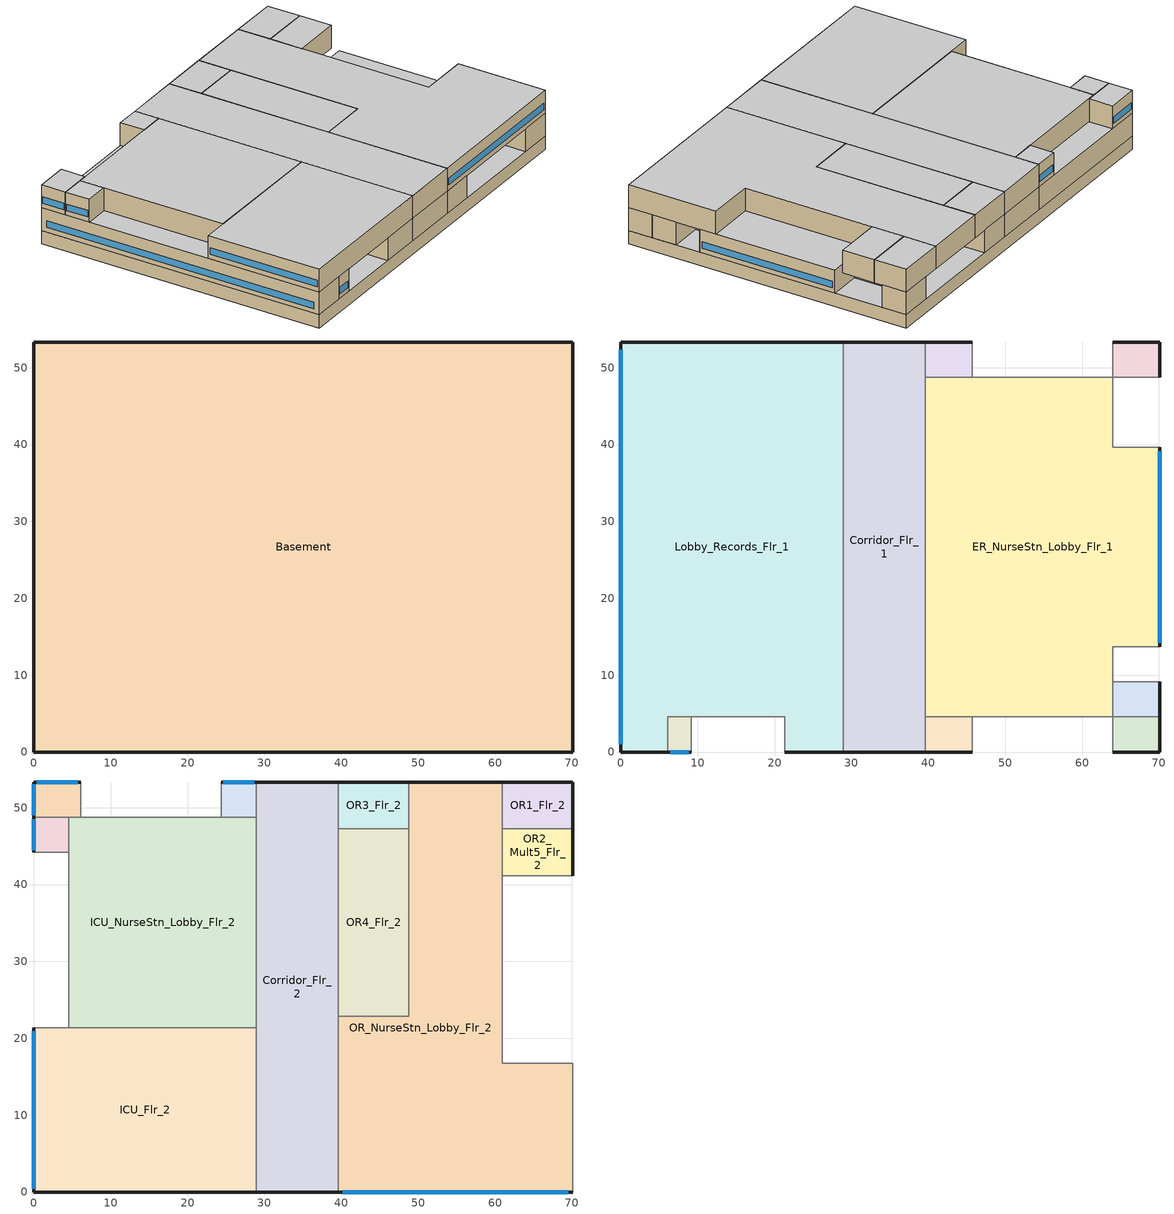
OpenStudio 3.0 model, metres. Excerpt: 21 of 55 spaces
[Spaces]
Basement
 floor ground (ext-slab): 70.1,53.34 70.1,0 0,0 0,53.34 z-2.44
 wall ground (Underground Wall Non-res): 70.1,0 70.1,53.34 0,53.34 0,0 70.1,0 z-2.44:0
 ceiling adiabatic (INT-FLOOR-UNDERSIDE): 70.1,0 70.1,53.34 0,53.34 0,0 z0
Corridor_Flr_1
 floor adiabatic (INT-FLOOR-TOPSIDE): 39.62,53.34 39.62,0 28.96,0 28.96,53.34 z0
 wall outside (Mass Non-res Ext Wall): 39.62,53.34 28.96,53.34 / 28.96,0 39.62,0 z0:4.27
 wall to Lobby_Records_Flr_1 (AIR-WALL): 28.96,53.34 28.96,15.24 z0:4.27
 wall to Lobby_Records_Flr_1 (int-walls): 28.96,15.24 28.96,0 z0:4.27
 wall adiabatic (int-walls): 39.62,0 39.62,53.34 z0:4.27
 ceiling adiabatic (INT-FLOOR-UNDERSIDE): 39.62,0 39.62,53.34 28.96,53.34 28.96,0 z4.27
ER_Exam1_Mult4_Flr_1
 floor adiabatic (INT-FLOOR-TOPSIDE): 45.72,4.57 45.72,0 39.62,0 39.62,4.57 z0
 wall outside (Mass Non-res Ext Wall): 39.62,0 45.72,0 z0:4.27
 wall adiabatic (int-walls): 45.72,0 45.72,4.57 39.62,4.57 39.62,0 z0:4.27
 ceiling adiabatic (INT-FLOOR-UNDERSIDE): 45.72,0 45.72,4.57 39.62,4.57 39.62,0 z4.27
ER_Trauma1_Flr_1
 floor adiabatic (INT-FLOOR-TOPSIDE): 70.1,4.57 70.1,0 64.01,0 64.01,4.57 z0
 wall outside (Mass Non-res Ext Wall): 64.01,0 70.1,0 70.1,4.57 z0:4.27
 wall adiabatic (int-walls): 70.1,4.57 64.01,4.57 64.01,0 z0:4.27
 ceiling adiabatic (INT-FLOOR-UNDERSIDE): 70.1,0 70.1,4.57 64.01,4.57 64.01,0 z4.27
ER_Exam3_Mult4_Flr_1
 floor adiabatic (INT-FLOOR-TOPSIDE): 70.1,9.14 70.1,4.57 64.01,4.57 64.01,9.14 z0
 wall outside (Mass Non-res Ext Wall): 70.1,4.57 70.1,9.14 z0:4.27
 wall adiabatic (int-walls): 70.1,9.14 64.01,9.14 64.01,4.57 70.1,4.57 z0:4.27
 ceiling adiabatic (INT-FLOOR-UNDERSIDE): 70.1,4.57 70.1,9.14 64.01,9.14 64.01,4.57 z4.27
ER_Trauma2_Flr_1
 floor adiabatic (INT-FLOOR-TOPSIDE): 70.1,53.34 70.1,48.77 64.01,48.77 64.01,53.34 z0
 wall outside (Mass Non-res Ext Wall): 70.1,48.77 70.1,53.34 64.01,53.34 z0:4.27
 wall adiabatic (int-walls): 64.01,53.34 64.01,48.77 70.1,48.77 z0:4.27
 ceiling adiabatic (INT-FLOOR-UNDERSIDE): 70.1,48.77 70.1,53.34 64.01,53.34 64.01,48.77 z4.27
ER_Triage_Mult4_Flr_1
 floor adiabatic (INT-FLOOR-TOPSIDE): 45.72,53.34 45.72,48.77 39.62,48.77 39.62,53.34 z0
 wall outside (Mass Non-res Ext Wall): 45.72,53.34 39.62,53.34 z0:4.27
 wall adiabatic (int-walls): 39.62,53.34 39.62,48.77 45.72,48.77 45.72,53.34 z0:4.27
 ceiling adiabatic (INT-FLOOR-UNDERSIDE): 45.72,48.77 45.72,53.34 39.62,53.34 39.62,48.77 z4.27
ER_NurseStn_Lobby_Flr_1
 floor adiabatic (INT-FLOOR-TOPSIDE): 64.01,48.77 64.01,39.62 70.1,39.62 70.1,13.72 64.01,13.72 64.01,4.57 39.62,4.57 39.62,48.77 z0
 wall outside (Mass Non-res Ext Wall): 70.1,13.72 70.1,39.62 z0:4.27
 wall adiabatic (int-walls): 70.1,39.62 64.01,39.62 64.01,48.77 39.62,48.77 39.62,4.57 64.01,4.57 64.01,13.72 70.1,13.72 z0:4.27
 window (Window Non-res Fixed): 70.1,14.2 70.1,39.14 z0.91:2.13
 ceiling adiabatic (INT-FLOOR-UNDERSIDE): 64.01,4.57 64.01,13.72 70.1,13.72 70.1,39.62 64.01,39.62 64.01,48.77 39.62,48.77 39.62,4.57 z4.27
Lobby_Records_Flr_1
 floor adiabatic (INT-FLOOR-TOPSIDE): 28.96,53.34 28.96,0 21.34,0 21.34,4.57 6.1,4.57 6.1,0 0,0 0,53.34 z0
 wall outside (Mass Non-res Ext Wall): 21.34,0 28.96,0 / 28.96,53.34 0,53.34 0,0 6.1,0 z0:4.27
 wall adiabatic (int-walls): 6.1,0 6.1,4.57 21.34,4.57 21.34,0 z0:4.27
 window (Window Non-res Fixed): 0,52.34 0,1 z0.91:2.13
 ceiling adiabatic (INT-FLOOR-UNDERSIDE): 28.96,0 28.96,53.34 0,53.34 0,0 6.1,0 6.1,4.57 21.34,4.57 21.34,0 z4.27
Office1_Mult4_Flr_1
 floor adiabatic (INT-FLOOR-TOPSIDE): 9.14,4.57 9.14,0 6.1,0 6.1,4.57 z0
 wall outside (Mass Non-res Ext Wall): 6.1,0 9.14,0 z0:4.27
 wall adiabatic (int-walls): 9.14,0 9.14,4.57 6.1,4.57 6.1,0 z0:4.27
 window (Window Non-res Fixed): 6.41,0 8.84,0 z0.91:2.13
 ceiling adiabatic (INT-FLOOR-UNDERSIDE): 9.14,0 9.14,4.57 6.1,4.57 6.1,0 z4.27
IC_PatRoom2_Flr_2
 floor adiabatic (INT-FLOOR-TOPSIDE): 6.1,53.34 6.1,48.77 0,48.77 0,53.34 z4.27
 wall outside (Mass Non-res Ext Wall): 6.1,53.34 0,53.34 0,48.77 z4.27:8.54
 wall adiabatic (int-walls): 0,48.77 6.1,48.77 6.1,53.34 z4.27:8.54
 window (Window Non-res Fixed): 5.73,53.34 0.37,53.34 / 0,53.07 0,49.04 z5.18:6.4
 ceiling adiabatic (INT-FLOOR-UNDERSIDE): 6.1,48.77 6.1,53.34 0,53.34 0,48.77 z8.54
Corridor_Flr_2
 floor adiabatic (INT-FLOOR-TOPSIDE): 39.62,53.34 39.62,0 28.96,0 28.96,53.34 z4.27
 wall outside (Mass Non-res Ext Wall): 39.62,53.34 28.96,53.34 / 28.96,0 39.62,0 z4.27:8.54
 wall adiabatic (int-walls): 39.62,0 39.62,53.34 / 28.96,53.34 28.96,0 z4.27:8.54
 ceiling adiabatic (INT-FLOOR-UNDERSIDE): 39.62,0 39.62,53.34 28.96,53.34 28.96,0 z8.54
ICU_Flr_2
 floor adiabatic (INT-FLOOR-TOPSIDE): 28.96,21.34 28.96,0 0,0 0,21.34 z4.27
 wall outside (Mass Non-res Ext Wall): 0,21.34 0,0 28.96,0 z4.27:8.54
 wall adiabatic (int-walls): 28.96,0 28.96,21.34 0,21.34 z4.27:8.54
 window (Window Non-res Fixed): 0,20.94 0,0.4 z5.18:6.4
 ceiling adiabatic (INT-FLOOR-UNDERSIDE): 28.96,0 28.96,21.34 0,21.34 0,0 z8.54
ICU_NurseStn_Lobby_Flr_2
 floor adiabatic (INT-FLOOR-TOPSIDE): 28.96,48.77 28.96,21.34 4.57,21.34 4.57,48.77 z4.27
 wall adiabatic (int-walls): 28.96,21.34 28.96,48.77 4.57,48.77 4.57,21.34 28.96,21.34 z4.27:8.54
 ceiling adiabatic (INT-FLOOR-UNDERSIDE): 28.96,21.34 28.96,48.77 4.57,48.77 4.57,21.34 z8.54
IC_PatRoom1_Mult5_Flr_2
 floor adiabatic (INT-FLOOR-TOPSIDE): 28.96,53.34 28.96,48.77 24.38,48.77 24.38,53.34 z4.27
 wall outside (Mass Non-res Ext Wall): 28.96,53.34 24.38,53.34 z4.27:8.54
 wall adiabatic (int-walls): 24.38,53.34 24.38,48.77 28.96,48.77 28.96,53.34 z4.27:8.54
 window (Window Non-res Fixed): 28.68,53.34 24.66,53.34 z5.18:6.4
 ceiling adiabatic (INT-FLOOR-UNDERSIDE): 28.96,48.77 28.96,53.34 24.38,53.34 24.38,48.77 z8.54
IC_PatRoom3_Mult6_Flr_2
 floor adiabatic (INT-FLOOR-TOPSIDE): 4.57,48.77 4.57,44.2 0,44.2 0,48.77 z4.27
 wall outside (Mass Non-res Ext Wall): 0,48.77 0,44.2 z4.27:8.54
 wall adiabatic (int-walls): 0,44.2 4.57,44.2 4.57,48.77 0,48.77 z4.27:8.54
 window (Window Non-res Fixed): 0,48.49 0,44.47 z5.18:6.4
 ceiling adiabatic (INT-FLOOR-UNDERSIDE): 4.57,44.2 4.57,48.77 0,48.77 0,44.2 z8.54
OR1_Flr_2
 floor adiabatic (INT-FLOOR-TOPSIDE): 70.1,53.34 70.1,47.24 60.96,47.24 60.96,53.34 z4.27
 wall outside (Mass Non-res Ext Wall): 70.1,47.24 70.1,53.34 60.96,53.34 z4.27:8.54
 wall adiabatic (int-walls): 60.96,53.34 60.96,47.24 70.1,47.24 z4.27:8.54
 ceiling adiabatic (INT-FLOOR-UNDERSIDE): 70.1,47.24 70.1,53.34 60.96,53.34 60.96,47.24 z8.54
OR2_Mult5_Flr_2
 floor adiabatic (INT-FLOOR-TOPSIDE): 70.1,47.24 70.1,41.15 60.96,41.15 60.96,47.24 z4.27
 wall outside (Mass Non-res Ext Wall): 70.1,41.15 70.1,47.24 z4.27:8.54
 wall adiabatic (int-walls): 70.1,47.24 60.96,47.24 60.96,41.15 70.1,41.15 z4.27:8.54
 ceiling adiabatic (INT-FLOOR-UNDERSIDE): 70.1,41.15 70.1,47.24 60.96,47.24 60.96,41.15 z8.54
OR3_Flr_2
 floor adiabatic (INT-FLOOR-TOPSIDE): 48.77,53.34 48.77,47.24 39.62,47.24 39.62,53.34 z4.27
 wall outside (Mass Non-res Ext Wall): 48.77,53.34 39.62,53.34 z4.27:8.54
 wall adiabatic (int-walls): 39.62,53.34 39.62,47.24 48.77,47.24 48.77,53.34 z4.27:8.54
 ceiling adiabatic (INT-FLOOR-UNDERSIDE): 48.77,47.24 48.77,53.34 39.62,53.34 39.62,47.24 z8.54
OR4_Flr_2
 floor adiabatic (INT-FLOOR-TOPSIDE): 48.77,47.24 48.77,22.86 39.62,22.86 39.62,47.24 z4.27
 wall adiabatic (int-walls): 48.77,22.86 48.77,47.24 39.62,47.24 39.62,22.86 48.77,22.86 z4.27:8.54
 ceiling adiabatic (INT-FLOOR-UNDERSIDE): 48.77,22.86 48.77,47.24 39.62,47.24 39.62,22.86 z8.54
OR_NurseStn_Lobby_Flr_2
 floor adiabatic (INT-FLOOR-TOPSIDE): 60.96,53.34 60.96,16.76 70.1,16.76 70.1,0 39.62,0 39.62,22.86 48.77,22.86 48.77,53.34 z4.27
 wall outside (Mass Non-res Ext Wall): 60.96,53.34 48.77,53.34 / 39.62,0 70.1,0 z4.27:8.54
 wall adiabatic (int-walls): 70.1,0 70.1,16.76 60.96,16.76 60.96,53.34 / 48.77,53.34 48.77,22.86 39.62,22.86 39.62,0 z4.27:8.54
 window (Window Non-res Fixed): 40.2,0 69.53,0 z5.18:6.4
 ceiling adiabatic (INT-FLOOR-UNDERSIDE): 70.1,0 70.1,16.76 60.96,16.76 60.96,53.34 48.77,53.34 48.77,22.86 39.62,22.86 39.62,0 z8.54
[Site]
USA IL-CHICAGO-OHARE: Latitude {deg}=41.77; Longitude {deg}=-87.75; Time Zone {hr}=-6; Elevation {m}=190; Terrain=City
[Building]
Ref Bldg Hospital New2004_v1.3_5.0: North Axis {deg}=0
[SizingPeriod:DesignDay] Barometric Pressure {Pa}=99063; Rain Indicator=0; Snow Indicator=0; Day of Month=21; Daylight Saving Time Indicator=0; Humidity Indicating Type=Wetbulb; Solar Model Indicator=ASHRAEClearSky
Name | Maximum Dry-Bulb Temperature {C} | Daily Dry-Bulb Temperature Range {deltaC} | Humidity Indicating Conditions at Maximum Dry-Bulb | Wind Speed {m/s} | Wind Direction {deg} | Sky Clearness | Month | Day Type
CHICAGO Ann Htg 99.6% Condns DB | -20.6 | 0 | -20.6 | 4.9 | 270 | 0 | 1 | WinterDesignDay
CHICAGO Ann Clg .4% Condns WB=>MDB | 31.2 | 10.7 | 25.5 | 5.3 | 230 | 1 | 7 | SummerDesignDay
[ClimateZones]
Climate Zone Institution Name 1=ASHRAE; Climate Zone Document Name 1=ANSI/ASHRAE Standard 169; Climate Zone Document Year 1=2006; Climate Zone Institution Name 2=CEC; Climate Zone Document Name 2=California Climate Zone Descriptions; Climate Zone Document Year 2=1995
[Construction]
Mass Non-res Ext Wall: 1IN Stucco, 8IN CONCRETE HW, Mass NonRes Wall Insulation, 1/2IN Gypsum
ext-slab: HW CONCRETE
int-walls: 1/2IN Gypsum, 1/2IN Gypsum
INT-FLOOR-TOPSIDE: MAT-CC05 4 HW CONCRETE, CP02 CARPET PAD
INT-FLOOR-UNDERSIDE: CP02 CARPET PAD, MAT-CC05 4 HW CONCRETE
Underground Wall Non-res: 8IN CONCRETE HW, UGWall NonRes Insulation
Window Non-res Fixed: NonRes Fixed Assembly Window
AIR-WALL: MAT-AIR-WALL
InteriorFurnishings: Std Wood 6inch
[Material] Thermal Absorptance=0.9
Name | Roughness | Thickness {m} | Conductivity {W/m-K} | Density {kg/m3} | Specific Heat {J/kg-K} | Solar Absorptance | Visible Absorptance
1IN Stucco | Smooth | 0.0253 | 0.6918 | 1858 | 837 | 0.92 | 0.92
8IN CONCRETE HW | Rough | 0.2032 | 1.311 | 2240 | 836.8 | 0.7 | 0.7
Mass NonRes Wall Insulation | MediumRough | 0.0495495 | 0.049 | 265 | 836.8 | 0.7 | 0.7
1/2IN Gypsum | Smooth | 0.0127 | 0.16 | 784.9 | 830 | 0.92 | 0.92
HW CONCRETE; MAT-CC05 4 HW CONCRETE | Rough | 0.1016 | 1.311 | 2240 | 836.8 | 0.7 | 0.7
UGWall NonRes Insulation | MediumRough | 0.0001 | 0.049 | 265 | 836.8 | 0.7 | 0.7
Std Wood 6inch | MediumSmooth | 0.15 | 0.12 | 540 | 1210 | 0.7 | 0.7
[Material:NoMass] Thermal Absorptance=0.9; Solar Absorptance=0.7
Name | Roughness | Thermal Resistance {m2-K/W} | Visible Absorptance
CP02 CARPET PAD | VeryRough | 0.2165 | 0.8
MAT-AIR-WALL | Rough | 0.207949
[WindowMaterial:SimpleGlazingSystem]
NonRes Fixed Assembly Window: U-Factor {W/m2-K}=3.23646; Solar Heat Gain Coefficient=0.39
[ThermostatSetpoint:DualSetpoint]
Name | Heating Setpoint Temperature Schedule | Cooling Setpoint Temperature Schedule
OR2_Mult5_Flr_2 DualSPSched; OR1_Flr_2 DualSPSched; OR3_Flr_2 DualSPSched; OR4_Flr_2 DualSPSched | OR_HTGSETP_SCH | OR_CLGSETP_SCH
IC_PatRoom2_Flr_2 DualSPSched; ER_Exam1_Mult4_Flr_1 DualSPSched; ER_Exam3_Mult4_Flr_1 DualSPSched; ER_Trauma1_Flr_1 DualSPSched; ER_Trauma2_Flr_1 DualSPSched; ER_Triage_Mult4_Flr_1 DualSPSched; ICU_Flr_2 DualSPSched; IC_PatRoom1_Mult5_Flr_2 DualSPSched; IC_PatRoom3_Mult6_Flr_2 DualSPSched | CRITICAL_HTGSETP_SCH | CRITICAL_CLGSETP_SCH
Basement DualSPSched; Corridor_Flr_1 DualSPSched; Corridor_Flr_2 DualSPSched; ER_NurseStn_Lobby_Flr_1 DualSPSched; ICU_NurseStn_Lobby_Flr_2 DualSPSched; Lobby_Records_Flr_1 DualSPSched; OR_NurseStn_Lobby_Flr_2 DualSPSched; Office1_Mult4_Flr_1 DualSPSched | ADMIN_HTGSETP_SCH | ADMIN_CLGSETP_SCH
[ThermalZone] Use Ideal Air Loads=No
Name | Multiplier | Thermostat
IC_PatRoom2_Flr_2 Thermal Zone | 1 | IC_PatRoom2_Flr_2 DualSPSched
Basement Thermal Zone | 1 | Basement DualSPSched
Corridor_Flr_1 Thermal Zone | 1 | Corridor_Flr_1 DualSPSched
Corridor_Flr_2 Thermal Zone | 1 | Corridor_Flr_2 DualSPSched
ER_Exam1_Mult4_Flr_1 Thermal Zone | 4 | ER_Exam1_Mult4_Flr_1 DualSPSched
ER_Exam3_Mult4_Flr_1 Thermal Zone | 4 | ER_Exam3_Mult4_Flr_1 DualSPSched
ER_NurseStn_Lobby_Flr_1 Thermal Zone | 1 | ER_NurseStn_Lobby_Flr_1 DualSPSched
ER_Trauma1_Flr_1 Thermal Zone | 1 | ER_Trauma1_Flr_1 DualSPSched
ER_Trauma2_Flr_1 Thermal Zone | 1 | ER_Trauma2_Flr_1 DualSPSched
ER_Triage_Mult4_Flr_1 Thermal Zone | 4 | ER_Triage_Mult4_Flr_1 DualSPSched
ICU_Flr_2 Thermal Zone | 1 | ICU_Flr_2 DualSPSched
ICU_NurseStn_Lobby_Flr_2 Thermal Zone | 1 | ICU_NurseStn_Lobby_Flr_2 DualSPSched
IC_PatRoom1_Mult5_Flr_2 Thermal Zone | 5 | IC_PatRoom1_Mult5_Flr_2 DualSPSched
IC_PatRoom3_Mult6_Flr_2 Thermal Zone | 6 | IC_PatRoom3_Mult6_Flr_2 DualSPSched
Lobby_Records_Flr_1 Thermal Zone | 1 | Lobby_Records_Flr_1 DualSPSched
OR1_Flr_2 Thermal Zone | 1 | OR1_Flr_2 DualSPSched
OR2_Mult5_Flr_2 Thermal Zone | 5 | OR2_Mult5_Flr_2 DualSPSched
OR3_Flr_2 Thermal Zone | 1 | OR3_Flr_2 DualSPSched
OR4_Flr_2 Thermal Zone | 1 | OR4_Flr_2 DualSPSched
OR_NurseStn_Lobby_Flr_2 Thermal Zone | 1 | OR_NurseStn_Lobby_Flr_2 DualSPSched
Office1_Mult4_Flr_1 Thermal Zone | 4 | Office1_Mult4_Flr_1 DualSPSched
[Sizing:Zone] Zone Cooling Design Supply Air Temperature Input Method=SupplyAirTemperature; Zone Cooling Design Supply Air Temperature {C}=11.1; Zone Cooling Design Supply Air Temperature Difference {deltaC}=11.11; Zone Heating Design Supply Air Temperature Input Method=SupplyAirTemperature; Zone Heating Design Supply Air Temperature {C}=50; Zone Heating Design Supply Air Temperature Difference {deltaC}=11.11; Zone Cooling Design Supply Air Humidity Ratio {kg-H2O/kg-air}=0.0085; Zone Heating Design Supply Air Humidity Ratio {kg-H2O/kg-air}=0.008; Heating Design Air Flow Method=DesignDay; Account for Dedicated Outdoor Air System=No; Dedicated Outdoor Air System Control Strategy=NeutralSupplyAir; Dedicated Outdoor Air Low Setpoint Temperature for Design {C}=autosize; Dedicated Outdoor Air High Setpoint Temperature for Design {C}=autosize
Name | Cooling Design Air Flow Method | Cooling Minimum Air Flow {m3/s}
IC_PatRoom2_Flr_2 Thermal Zone; PatRoom8_Flr_3 Thermal Zone; PatRoom6_Flr_4 Thermal Zone; PatRoom6_Flr_3 Thermal Zone; PatRoom8_Flr_4 Thermal Zone | DesignDayWithLimit | 0.198267
Basement Thermal Zone; Corridor_Flr_1 Thermal Zone; Corridor_Flr_5 Thermal Zone; Dining_Flr_5 Thermal Zone; ER_NurseStn_Lobby_Flr_1 Thermal Zone; ICU_NurseStn_Lobby_Flr_2 Thermal Zone; Kitchen_Flr_5 Thermal Zone; Lobby_Records_Flr_1 Thermal Zone; NurseStn_Lobby_Flr_3 Thermal Zone; NurseStn_Lobby_Flr_4 Thermal Zone; NurseStn_Lobby_Flr_5 Thermal Zone; OR_NurseStn_Lobby_Flr_2 Thermal Zone; Office1_Flr_5 Thermal Zone; Office1_Mult4_Flr_1 Thermal Zone; Office2_Mult5_Flr_5 Thermal Zone; Office3_Flr_5 Thermal Zone; Office4_Mult6_Flr_5 Thermal Zone | DesignDay
Corridor_Flr_2 Thermal Zone | DesignDayWithLimit | 1.349328
Corridor_NW_Flr_3 Thermal Zone; Corridor_NW_Flr_4 Thermal Zone; Corridor_SE_Flr_3 Thermal Zone; Corridor_SE_Flr_4 Thermal Zone | DesignDayWithLimit | 1.343822
ER_Exam1_Mult4_Flr_1 Thermal Zone; ER_Exam3_Mult4_Flr_1 Thermal Zone; ER_Trauma1_Flr_1 Thermal Zone; ER_Trauma2_Flr_1 Thermal Zone; ER_Triage_Mult4_Flr_1 Thermal Zone | DesignDayWithLimit | 0.396533
ICU_Flr_2 Thermal Zone | DesignDayWithLimit | 4.39605
IC_PatRoom1_Mult5_Flr_2 Thermal Zone; IC_PatRoom3_Mult6_Flr_2 Thermal Zone; PatRoom1_Mult10_Flr_3 Thermal Zone; PatRoom1_Mult10_Flr_4 Thermal Zone; PatRoom5_Mult10_Flr_3 Thermal Zone; PatRoom5_Mult10_Flr_4 Thermal Zone | DesignDayWithLimit | 0.148683
Lab_Flr_3 Thermal Zone; Lab_Flr_4 Thermal Zone | DesignDayWithLimit | 1.882
OR1_Flr_2 Thermal Zone; OR2_Mult5_Flr_2 Thermal Zone; OR3_Flr_2 Thermal Zone | DesignDayWithLimit | 0.991292
OR4_Flr_2 Thermal Zone | DesignDayWithLimit | 3.965417
PatRoom2_Flr_3 Thermal Zone; PatRoom2_Flr_4 Thermal Zone; PatRoom4_Flr_3 Thermal Zone; PatRoom4_Flr_4 Thermal Zone | DesignDayWithLimit | 0.24785
PatRoom3_Mult10_Flr_3 Thermal Zone; PatRoom3_Mult10_Flr_4 Thermal Zone; PatRoom7_Mult10_Flr_3 Thermal Zone; PatRoom7_Mult10_Flr_4 Thermal Zone | DesignDayWithLimit | 0.143767
PhysTherapy_Flr_3 Thermal Zone | DesignDayWithLimit | 3.4697
Radiology_Flr_4 Thermal Zone | DesignDayWithLimit | 8.67425
[Space] Part of Total Floor Area=Yes
Name | Thermal Zone | Design Specification Outdoor Air Object
IC_PatRoom2_Flr_2 | IC_PatRoom2_Flr_2 Thermal Zone | SZ DSOA IC_PatRoom2_Flr_2
Basement | Basement Thermal Zone | SZ DSOA Basement
Corridor_Flr_1 | Corridor_Flr_1 Thermal Zone | SZ DSOA Corridor_Flr_1
Corridor_Flr_2 | Corridor_Flr_2 Thermal Zone | SZ DSOA Corridor_Flr_2
ER_Exam1_Mult4_Flr_1 | ER_Exam1_Mult4_Flr_1 Thermal Zone | SZ DSOA ER_Exam1_Mult4_Flr_1
ER_Exam3_Mult4_Flr_1 | ER_Exam3_Mult4_Flr_1 Thermal Zone | SZ DSOA ER_Exam3_Mult4_Flr_1
ER_NurseStn_Lobby_Flr_1 | ER_NurseStn_Lobby_Flr_1 Thermal Zone | SZ DSOA ER_NurseStn_Lobby_Flr_1
ER_Trauma1_Flr_1 | ER_Trauma1_Flr_1 Thermal Zone | SZ DSOA ER_Trauma1_Flr_1
ER_Trauma2_Flr_1 | ER_Trauma2_Flr_1 Thermal Zone | SZ DSOA ER_Trauma2_Flr_1
ER_Triage_Mult4_Flr_1 | ER_Triage_Mult4_Flr_1 Thermal Zone | SZ DSOA ER_Triage_Mult4_Flr_1
ICU_Flr_2 | ICU_Flr_2 Thermal Zone | SZ DSOA ICU_Flr_2
ICU_NurseStn_Lobby_Flr_2 | ICU_NurseStn_Lobby_Flr_2 Thermal Zone | SZ DSOA ICU_NurseStn_Lobby_Flr_2
IC_PatRoom1_Mult5_Flr_2 | IC_PatRoom1_Mult5_Flr_2 Thermal Zone | SZ DSOA IC_PatRoom1_Mult5_Flr_2
IC_PatRoom3_Mult6_Flr_2 | IC_PatRoom3_Mult6_Flr_2 Thermal Zone | SZ DSOA IC_PatRoom3_Mult6_Flr_2
Lobby_Records_Flr_1 | Lobby_Records_Flr_1 Thermal Zone | SZ DSOA Lobby_Records_Flr_1
OR1_Flr_2 | OR1_Flr_2 Thermal Zone | SZ DSOA OR1_Flr_2
OR2_Mult5_Flr_2 | OR2_Mult5_Flr_2 Thermal Zone | SZ DSOA OR2_Mult5_Flr_2
OR3_Flr_2 | OR3_Flr_2 Thermal Zone | SZ DSOA OR3_Flr_2
OR4_Flr_2 | OR4_Flr_2 Thermal Zone | SZ DSOA OR4_Flr_2
OR_NurseStn_Lobby_Flr_2 | OR_NurseStn_Lobby_Flr_2 Thermal Zone | SZ DSOA OR_NurseStn_Lobby_Flr_2
Office1_Mult4_Flr_1 | Office1_Mult4_Flr_1 Thermal Zone | SZ DSOA Office1_Mult4_Flr_1
[InternalMass:Definition] Construction=InteriorFurnishings; Design Level Calculation Method=SurfaceArea
Name | Surface Area {m2}
Basement Internal Mass Definition | 7478.69
Corridor_Flr_1 Internal Mass Definition; Corridor_Flr_2 Internal Mass Definition | 1138.06
ER_Exam1_Mult4_Flr_1 Internal Mass Definition; ER_Exam3_Mult4_Flr_1 Internal Mass Definition; ER_Trauma1_Flr_1 Internal Mass Definition; ER_Trauma2_Flr_1 Internal Mass Definition; ER_Triage_Mult4_Flr_1 Internal Mass Definition; IC_PatRoom2_Flr_2 Internal Mass Definition | 55.7418
ER_NurseStn_Lobby_Flr_1 Internal Mass Definition | 2471.22
ICU_Flr_2 Internal Mass Definition | 1235.93
ICU_NurseStn_Lobby_Flr_2 Internal Mass Definition | 1337.54
IC_PatRoom1_Mult5_Flr_2 Internal Mass Definition; IC_PatRoom3_Mult6_Flr_2 Internal Mass Definition | 41.8064
Lobby_Records_Flr_1 Internal Mass Definition | 2949.62
OR1_Flr_2 Internal Mass Definition; OR2_Mult5_Flr_2 Internal Mass Definition; OR3_Flr_2 Internal Mass Definition | 111.4836
OR4_Flr_2 Internal Mass Definition | 445.9346
OR_NurseStn_Lobby_Flr_2 Internal Mass Definition | 2025.29
Office1_Mult4_Flr_1 Internal Mass Definition | 27.8709
[InternalMass] Multiplier=1
Name | Internal Mass Definition | Space or SpaceType
Basement Internal Mass | Basement Internal Mass Definition | Basement
Corridor_Flr_1 Internal Mass | Corridor_Flr_1 Internal Mass Definition | Corridor_Flr_1
Corridor_Flr_2 Internal Mass | Corridor_Flr_2 Internal Mass Definition | Corridor_Flr_2
ER_Exam1_Mult4_Flr_1 Internal Mass | ER_Exam1_Mult4_Flr_1 Internal Mass Definition | ER_Exam1_Mult4_Flr_1
ER_Exam3_Mult4_Flr_1 Internal Mass | ER_Exam3_Mult4_Flr_1 Internal Mass Definition | ER_Exam3_Mult4_Flr_1
ER_NurseStn_Lobby_Flr_1 Internal Mass | ER_NurseStn_Lobby_Flr_1 Internal Mass Definition | ER_NurseStn_Lobby_Flr_1
ER_Trauma1_Flr_1 Internal Mass | ER_Trauma1_Flr_1 Internal Mass Definition | ER_Trauma1_Flr_1
ER_Trauma2_Flr_1 Internal Mass | ER_Trauma2_Flr_1 Internal Mass Definition | ER_Trauma2_Flr_1
ER_Triage_Mult4_Flr_1 Internal Mass | ER_Triage_Mult4_Flr_1 Internal Mass Definition | ER_Triage_Mult4_Flr_1
ICU_Flr_2 Internal Mass | ICU_Flr_2 Internal Mass Definition | ICU_Flr_2
ICU_NurseStn_Lobby_Flr_2 Internal Mass | ICU_NurseStn_Lobby_Flr_2 Internal Mass Definition | ICU_NurseStn_Lobby_Flr_2
IC_PatRoom1_Mult5_Flr_2 Internal Mass | IC_PatRoom1_Mult5_Flr_2 Internal Mass Definition | IC_PatRoom1_Mult5_Flr_2
IC_PatRoom2_Flr_2 Internal Mass | IC_PatRoom2_Flr_2 Internal Mass Definition | IC_PatRoom2_Flr_2
IC_PatRoom3_Mult6_Flr_2 Internal Mass | IC_PatRoom3_Mult6_Flr_2 Internal Mass Definition | IC_PatRoom3_Mult6_Flr_2
Lobby_Records_Flr_1 Internal Mass | Lobby_Records_Flr_1 Internal Mass Definition | Lobby_Records_Flr_1
OR1_Flr_2 Internal Mass | OR1_Flr_2 Internal Mass Definition | OR1_Flr_2
OR2_Mult5_Flr_2 Internal Mass | OR2_Mult5_Flr_2 Internal Mass Definition | OR2_Mult5_Flr_2
OR3_Flr_2 Internal Mass | OR3_Flr_2 Internal Mass Definition | OR3_Flr_2
OR4_Flr_2 Internal Mass | OR4_Flr_2 Internal Mass Definition | OR4_Flr_2
OR_NurseStn_Lobby_Flr_2 Internal Mass | OR_NurseStn_Lobby_Flr_2 Internal Mass Definition | OR_NurseStn_Lobby_Flr_2
Office1_Mult4_Flr_1 Internal Mass | Office1_Mult4_Flr_1 Internal Mass Definition | Office1_Mult4_Flr_1
[Lights:Definition] Design Level Calculation Method=Watts/Area; Fraction Radiant=0.7; Fraction Visible=0.2; Return Air Fraction=0; Return Air Fraction Calculated from Plenum Temperature=No
Name | Watts per Space Floor Area {W/m2}
Basement_Lights Definition; Office1_Mult4_Flr_1_Lights Definition | 11.84
Corridor_Flr_1_Lights Definition; Corridor_Flr_2_Lights Definition | 10.76
ER_Exam1_Mult4_Flr_1_Lights Definition; ER_Exam3_Mult4_Flr_1_Lights Definition; ER_Trauma1_Flr_1_Lights Definition; ER_Trauma2_Flr_1_Lights Definition; ER_Triage_Mult4_Flr_1_Lights Definition | 29.05
ER_NurseStn_Lobby_Flr_1_Lights Definition; ICU_NurseStn_Lobby_Flr_2_Lights Definition | 12.05
ICU_Flr_2_Lights Definition; IC_PatRoom1_Mult5_Flr_2_Lights Definition; IC_PatRoom2_Flr_2_Lights Definition; IC_PatRoom3_Mult6_Flr_2_Lights Definition | 8.61
Lobby_Records_Flr_1_Lights Definition | 15.82
OR1_Flr_2_Lights Definition; OR2_Mult5_Flr_2_Lights Definition; OR3_Flr_2_Lights Definition; OR4_Flr_2_Lights Definition | 23.67
OR_NurseStn_Lobby_Flr_2_Lights Definition | 12.7
[Lights] Fraction Replaceable=1
Name | Lights Definition | Space or SpaceType | Schedule
Basement_Lights | Basement_Lights Definition | Basement | ADMIN_LIGHT_SCH
Corridor_Flr_1_Lights | Corridor_Flr_1_Lights Definition | Corridor_Flr_1 | ADMIN_LIGHT_SCH
Corridor_Flr_2_Lights | Corridor_Flr_2_Lights Definition | Corridor_Flr_2 | ADMIN_LIGHT_SCH
ER_Exam1_Mult4_Flr_1_Lights | ER_Exam1_Mult4_Flr_1_Lights Definition | ER_Exam1_Mult4_Flr_1 | CRITICAL_LIGHT_SCH
ER_Exam3_Mult4_Flr_1_Lights | ER_Exam3_Mult4_Flr_1_Lights Definition | ER_Exam3_Mult4_Flr_1 | CRITICAL_LIGHT_SCH
ER_NurseStn_Lobby_Flr_1_Lights | ER_NurseStn_Lobby_Flr_1_Lights Definition | ER_NurseStn_Lobby_Flr_1 | ADMIN_LIGHT_SCH
ER_Trauma1_Flr_1_Lights | ER_Trauma1_Flr_1_Lights Definition | ER_Trauma1_Flr_1 | CRITICAL_LIGHT_SCH
ER_Trauma2_Flr_1_Lights | ER_Trauma2_Flr_1_Lights Definition | ER_Trauma2_Flr_1 | CRITICAL_LIGHT_SCH
ER_Triage_Mult4_Flr_1_Lights | ER_Triage_Mult4_Flr_1_Lights Definition | ER_Triage_Mult4_Flr_1 | CRITICAL_LIGHT_SCH
ICU_Flr_2_Lights | ICU_Flr_2_Lights Definition | ICU_Flr_2 | CRITICAL_LIGHT_SCH
ICU_NurseStn_Lobby_Flr_2_Lights | ICU_NurseStn_Lobby_Flr_2_Lights Definition | ICU_NurseStn_Lobby_Flr_2 | ADMIN_LIGHT_SCH
IC_PatRoom1_Mult5_Flr_2_Lights | IC_PatRoom1_Mult5_Flr_2_Lights Definition | IC_PatRoom1_Mult5_Flr_2 | CRITICAL_LIGHT_SCH
IC_PatRoom2_Flr_2_Lights | IC_PatRoom2_Flr_2_Lights Definition | IC_PatRoom2_Flr_2 | CRITICAL_LIGHT_SCH
IC_PatRoom3_Mult6_Flr_2_Lights | IC_PatRoom3_Mult6_Flr_2_Lights Definition | IC_PatRoom3_Mult6_Flr_2 | CRITICAL_LIGHT_SCH
Lobby_Records_Flr_1_Lights | Lobby_Records_Flr_1_Lights Definition | Lobby_Records_Flr_1 | ADMIN_LIGHT_SCH
OR1_Flr_2_Lights | OR1_Flr_2_Lights Definition | OR1_Flr_2 | CRITICAL_LIGHT_SCH
OR2_Mult5_Flr_2_Lights | OR2_Mult5_Flr_2_Lights Definition | OR2_Mult5_Flr_2 | CRITICAL_LIGHT_SCH
OR3_Flr_2_Lights | OR3_Flr_2_Lights Definition | OR3_Flr_2 | CRITICAL_LIGHT_SCH
OR4_Flr_2_Lights | OR4_Flr_2_Lights Definition | OR4_Flr_2 | CRITICAL_LIGHT_SCH
OR_NurseStn_Lobby_Flr_2_Lights | OR_NurseStn_Lobby_Flr_2_Lights Definition | OR_NurseStn_Lobby_Flr_2 | ADMIN_LIGHT_SCH
Office1_Mult4_Flr_1_Lights | Office1_Mult4_Flr_1_Lights Definition | Office1_Mult4_Flr_1 | ADMIN_LIGHT_SCH
[SpaceInfiltration:DesignFlowRate] Schedule=INFIL_QUARTER_ON_SCH; Design Flow Rate Calculation Method=Flow/ExteriorWallArea; Flow per Exterior Surface Area {m3/s-m2}=0.000302; Constant Term Coefficient=1; Temperature Term Coefficient=0; Velocity Term Coefficient=0; Velocity Squared Term Coefficient=0
Name | Space or SpaceType
Corridor_Flr_1_Infiltration | Corridor_Flr_1
Corridor_Flr_2_Infiltration | Corridor_Flr_2
ER_Exam1_Mult4_Flr_1_Infiltration | ER_Exam1_Mult4_Flr_1
ER_Exam3_Mult4_Flr_1_Infiltration | ER_Exam3_Mult4_Flr_1
ER_NurseStn_Lobby_Flr_1_Infiltration | ER_NurseStn_Lobby_Flr_1
ER_Trauma1_Flr_1_Infiltration | ER_Trauma1_Flr_1
ER_Trauma2_Flr_1_Infiltration | ER_Trauma2_Flr_1
ER_Triage_Mult4_Flr_1_Infiltration | ER_Triage_Mult4_Flr_1
ICU_Flr_2_Infiltration | ICU_Flr_2
IC_PatRoom1_Mult5_Flr_2_Infiltration | IC_PatRoom1_Mult5_Flr_2
IC_PatRoom2_Flr_2_Infiltration | IC_PatRoom2_Flr_2
IC_PatRoom3_Mult6_Flr_2_Infiltration | IC_PatRoom3_Mult6_Flr_2
Lobby_Records_Flr_1_Infiltration | Lobby_Records_Flr_1
OR1_Flr_2_Infiltration | OR1_Flr_2
OR2_Mult5_Flr_2_Infiltration | OR2_Mult5_Flr_2
OR3_Flr_2_Infiltration | OR3_Flr_2
OR_NurseStn_Lobby_Flr_2_Infiltration | OR_NurseStn_Lobby_Flr_2
Office1_Mult4_Flr_1_Infiltration | Office1_Mult4_Flr_1
[DesignSpecification:OutdoorAir]
SZ DSOA ICU_NurseStn_Lobby_Flr_2; SZ DSOA Basement; SZ DSOA ER_NurseStn_Lobby_Flr_1; SZ DSOA Lobby_Records_Flr_1; SZ DSOA OR_NurseStn_Lobby_Flr_2; SZ DSOA Office1_Mult4_Flr_1: Outdoor Air Flow per Person {m3/s-person}=0.01
SZ DSOA Corridor_Flr_1; SZ DSOA Corridor_Flr_2: Outdoor Air Flow per Floor Area {m3/s-m2}=0.00025
SZ DSOA ER_Exam1_Mult4_Flr_1; SZ DSOA ER_Exam3_Mult4_Flr_1; SZ DSOA ER_Trauma1_Flr_1; SZ DSOA ER_Trauma2_Flr_1; SZ DSOA ER_Triage_Mult4_Flr_1; SZ DSOA IC_PatRoom2_Flr_2: Outdoor Air Flow Rate {m3/s}=0.066089
SZ DSOA ICU_Flr_2: Outdoor Air Flow Rate {m3/s}=1.46535
SZ DSOA IC_PatRoom1_Mult5_Flr_2; SZ DSOA IC_PatRoom3_Mult6_Flr_2: Outdoor Air Flow Rate {m3/s}=0.049561
SZ DSOA OR1_Flr_2; SZ DSOA OR2_Mult5_Flr_2; SZ DSOA OR3_Flr_2: Outdoor Air Flow Rate {m3/s}=0.198258
SZ DSOA OR4_Flr_2: Outdoor Air Flow Rate {m3/s}=0.793083
[People:Definition] Number of People Calculation Method=Area/Person; Fraction Radiant=0.3; Enable ASHRAE 55 Comfort Warnings=No; Mean Radiant Temperature Calculation Type=ZoneAveraged; Thermal Comfort Model Type 1=FANGER
Name | Space Floor Area per Person {m2/person}
ER_NurseStn_Lobby_Flr_1 People Definition; ICU_NurseStn_Lobby_Flr_2 People Definition; Lobby_Records_Flr_1 People Definition; OR_NurseStn_Lobby_Flr_2 People Definition | 69.9301
Basement People Definition | 37.1747
Corridor_Flr_1 People Definition; Corridor_Flr_2 People Definition | 92.5926
ER_Exam1_Mult4_Flr_1 People Definition; ER_Exam3_Mult4_Flr_1 People Definition; ER_Trauma1_Flr_1 People Definition; ER_Trauma2_Flr_1 People Definition; ER_Triage_Mult4_Flr_1 People Definition | 4.6512
ICU_Flr_2 People Definition; IC_PatRoom1_Mult5_Flr_2 People Definition; IC_PatRoom2_Flr_2 People Definition; IC_PatRoom3_Mult6_Flr_2 People Definition; OR1_Flr_2 People Definition; OR2_Mult5_Flr_2 People Definition; OR3_Flr_2 People Definition; OR4_Flr_2 People Definition | 18.5874
Office1_Mult4_Flr_1 People Definition | 13.2802
[People] Activity Level Schedule=ACTIVITY_SCH; Work Efficiency Schedule=WORK_EFF_SCH; Clothing Insulation Schedule=CLOTHING_SCH; Air Velocity Schedule=AIR_VELO_SCH; Multiplier=1
Name | People Definition | Space or SpaceType | Number of People Schedule
ER_NurseStn_Lobby_Flr_1 People | ER_NurseStn_Lobby_Flr_1 People Definition | ER_NurseStn_Lobby_Flr_1 | ADMIN_OCC_SCH
Basement People | Basement People Definition | Basement | ADMIN_OCC_SCH
Corridor_Flr_1 People | Corridor_Flr_1 People Definition | Corridor_Flr_1 | ADMIN_OCC_SCH
Corridor_Flr_2 People | Corridor_Flr_2 People Definition | Corridor_Flr_2 | ADMIN_OCC_SCH
ER_Exam1_Mult4_Flr_1 People | ER_Exam1_Mult4_Flr_1 People Definition | ER_Exam1_Mult4_Flr_1 | CRITICAL_OCC_SCH
ER_Exam3_Mult4_Flr_1 People | ER_Exam3_Mult4_Flr_1 People Definition | ER_Exam3_Mult4_Flr_1 | CRITICAL_OCC_SCH
ER_Trauma1_Flr_1 People | ER_Trauma1_Flr_1 People Definition | ER_Trauma1_Flr_1 | CRITICAL_OCC_SCH
ER_Trauma2_Flr_1 People | ER_Trauma2_Flr_1 People Definition | ER_Trauma2_Flr_1 | CRITICAL_OCC_SCH
ER_Triage_Mult4_Flr_1 People | ER_Triage_Mult4_Flr_1 People Definition | ER_Triage_Mult4_Flr_1 | CRITICAL_OCC_SCH
ICU_Flr_2 People | ICU_Flr_2 People Definition | ICU_Flr_2 | CRITICAL_OCC_SCH
ICU_NurseStn_Lobby_Flr_2 People | ICU_NurseStn_Lobby_Flr_2 People Definition | ICU_NurseStn_Lobby_Flr_2 | ADMIN_OCC_SCH
IC_PatRoom1_Mult5_Flr_2 People | IC_PatRoom1_Mult5_Flr_2 People Definition | IC_PatRoom1_Mult5_Flr_2 | CRITICAL_OCC_SCH
IC_PatRoom2_Flr_2 People | IC_PatRoom2_Flr_2 People Definition | IC_PatRoom2_Flr_2 | CRITICAL_OCC_SCH
IC_PatRoom3_Mult6_Flr_2 People | IC_PatRoom3_Mult6_Flr_2 People Definition | IC_PatRoom3_Mult6_Flr_2 | CRITICAL_OCC_SCH
Lobby_Records_Flr_1 People | Lobby_Records_Flr_1 People Definition | Lobby_Records_Flr_1 | ADMIN_OCC_SCH
OR1_Flr_2 People | OR1_Flr_2 People Definition | OR1_Flr_2 | CRITICAL_OCC_SCH
OR2_Mult5_Flr_2 People | OR2_Mult5_Flr_2 People Definition | OR2_Mult5_Flr_2 | CRITICAL_OCC_SCH
OR3_Flr_2 People | OR3_Flr_2 People Definition | OR3_Flr_2 | CRITICAL_OCC_SCH
OR4_Flr_2 People | OR4_Flr_2 People Definition | OR4_Flr_2 | CRITICAL_OCC_SCH
OR_NurseStn_Lobby_Flr_2 People | OR_NurseStn_Lobby_Flr_2 People Definition | OR_NurseStn_Lobby_Flr_2 | ADMIN_OCC_SCH
Office1_Mult4_Flr_1 People | Office1_Mult4_Flr_1 People Definition | Office1_Mult4_Flr_1 | ADMIN_OCC_SCH
[ElectricEquipment:Definition] Design Level Calculation Method=Watts/Area; Fraction Latent=0; Fraction Radiant=0.5; Fraction Lost=0
Name | Watts per Space Floor Area {W/m2}
Basement_MiscPlug_Equip Definition | 8.07
ER_Exam1_Mult4_Flr_1_MiscPlug_Equip Definition; ER_Exam3_Mult4_Flr_1_MiscPlug_Equip Definition | 16.04
ER_NurseStn_Lobby_Flr_1_MiscPlug_Equip Definition | 14.63
ER_Trauma1_Flr_1_MiscPlug_Equip Definition; ER_Trauma2_Flr_1_MiscPlug_Equip Definition; OR1_Flr_2_MiscPlug_Equip Definition; OR2_Mult5_Flr_2_MiscPlug_Equip Definition; OR3_Flr_2_MiscPlug_Equip Definition; OR4_Flr_2_MiscPlug_Equip Definition | 43.04
ER_Triage_Mult4_Flr_1_MiscPlug_Equip Definition | 29.05
ICU_Flr_2_MiscPlug_Equip Definition; IC_PatRoom1_Mult5_Flr_2_MiscPlug_Equip Definition; IC_PatRoom2_Flr_2_MiscPlug_Equip Definition; IC_PatRoom3_Mult6_Flr_2_MiscPlug_Equip Definition | 32.28
ICU_NurseStn_Lobby_Flr_2_MiscPlug_Equip Definition | 21.52
Lobby_Records_Flr_1_MiscPlug_Equip Definition | 1.08
OR_NurseStn_Lobby_Flr_2_MiscPlug_Equip Definition | 11.19
Office1_Mult4_Flr_1_MiscPlug_Equip Definition | 10.76
[ElectricEquipment]
Name | Electric Equipment Definition | Space or SpaceType | Schedule
Basement_MiscPlug_Equip | Basement_MiscPlug_Equip Definition | Basement | ADMIN_EQUIP_SCH
ER_Exam1_Mult4_Flr_1_MiscPlug_Equip | ER_Exam1_Mult4_Flr_1_MiscPlug_Equip Definition | ER_Exam1_Mult4_Flr_1 | CRITICAL_EQUIP_SCH
ER_Exam3_Mult4_Flr_1_MiscPlug_Equip | ER_Exam3_Mult4_Flr_1_MiscPlug_Equip Definition | ER_Exam3_Mult4_Flr_1 | CRITICAL_EQUIP_SCH
ER_NurseStn_Lobby_Flr_1_MiscPlug_Equip | ER_NurseStn_Lobby_Flr_1_MiscPlug_Equip Definition | ER_NurseStn_Lobby_Flr_1 | ADMIN_EQUIP_SCH
ER_Trauma1_Flr_1_MiscPlug_Equip | ER_Trauma1_Flr_1_MiscPlug_Equip Definition | ER_Trauma1_Flr_1 | CRITICAL_EQUIP_SCH
ER_Trauma2_Flr_1_MiscPlug_Equip | ER_Trauma2_Flr_1_MiscPlug_Equip Definition | ER_Trauma2_Flr_1 | CRITICAL_EQUIP_SCH
ER_Triage_Mult4_Flr_1_MiscPlug_Equip | ER_Triage_Mult4_Flr_1_MiscPlug_Equip Definition | ER_Triage_Mult4_Flr_1 | CRITICAL_EQUIP_SCH
ICU_Flr_2_MiscPlug_Equip | ICU_Flr_2_MiscPlug_Equip Definition | ICU_Flr_2 | CRITICAL_EQUIP_SCH
ICU_NurseStn_Lobby_Flr_2_MiscPlug_Equip | ICU_NurseStn_Lobby_Flr_2_MiscPlug_Equip Definition | ICU_NurseStn_Lobby_Flr_2 | ADMIN_EQUIP_SCH
IC_PatRoom1_Mult5_Flr_2_MiscPlug_Equip | IC_PatRoom1_Mult5_Flr_2_MiscPlug_Equip Definition | IC_PatRoom1_Mult5_Flr_2 | CRITICAL_EQUIP_SCH
IC_PatRoom2_Flr_2_MiscPlug_Equip | IC_PatRoom2_Flr_2_MiscPlug_Equip Definition | IC_PatRoom2_Flr_2 | CRITICAL_EQUIP_SCH
IC_PatRoom3_Mult6_Flr_2_MiscPlug_Equip | IC_PatRoom3_Mult6_Flr_2_MiscPlug_Equip Definition | IC_PatRoom3_Mult6_Flr_2 | CRITICAL_EQUIP_SCH
Lobby_Records_Flr_1_MiscPlug_Equip | Lobby_Records_Flr_1_MiscPlug_Equip Definition | Lobby_Records_Flr_1 | ADMIN_EQUIP_SCH
OR1_Flr_2_MiscPlug_Equip | OR1_Flr_2_MiscPlug_Equip Definition | OR1_Flr_2 | CRITICAL_EQUIP_SCH
OR2_Mult5_Flr_2_MiscPlug_Equip | OR2_Mult5_Flr_2_MiscPlug_Equip Definition | OR2_Mult5_Flr_2 | CRITICAL_EQUIP_SCH
OR3_Flr_2_MiscPlug_Equip | OR3_Flr_2_MiscPlug_Equip Definition | OR3_Flr_2 | CRITICAL_EQUIP_SCH
OR4_Flr_2_MiscPlug_Equip | OR4_Flr_2_MiscPlug_Equip Definition | OR4_Flr_2 | CRITICAL_EQUIP_SCH
OR_NurseStn_Lobby_Flr_2_MiscPlug_Equip | OR_NurseStn_Lobby_Flr_2_MiscPlug_Equip Definition | OR_NurseStn_Lobby_Flr_2 | ADMIN_EQUIP_SCH
Office1_Mult4_Flr_1_MiscPlug_Equip | Office1_Mult4_Flr_1_MiscPlug_Equip Definition | Office1_Mult4_Flr_1 | ADMIN_EQUIP_SCH
[Exterior:Lights:Definition]
Exterior Facade Lighting Definition: Design Level {W}=15409
[Exterior:Lights]
Exterior Facade Lighting: Exterior Lights Definition=Exterior Facade Lighting Definition; Schedule=ALWAYS_ON; Control Option=AstronomicalClock
[Exterior:FuelEquipment:Definition]
Elevators Definition: Design Level {W}=162963
[Exterior:FuelEquipment]
Elevators: Exterior Fuel Equipment Definition=Elevators Definition; Schedule=BLDG_ELEVATORS; Fuel Use Type=Electricity
[Schedule:Compact]
OR_HTGSETP_SCH: Through: 12/31, For: AllDays, Until: 24:00, 18.3
OR_CLGSETP_SCH: Through: 12/31, For: AllDays, Until: 06:00, 22.2, Until: 17:00, 18.3, Until: 24:00, 22.2
ALWAYS_ON: Through: 12/31, For: AllDays, Until: 24:00, 1
CRITICAL_CLGSETP_SCH: Through: 12/31, For: AllDays, Until: 24:00, 22.2
CRITICAL_HTGSETP_SCH: Through: 12/31, For: ALLDays, Until: 24:00, 21.1
ADMIN_HTGSETP_SCH: Through: 12/31, For: Weekdays, Until: 05:00, 18.3, Until: 18:00, 21.1, Until: 24:00, 18.3, For: SummerDesignDay, Until: 05:00, 18.3, Until: 18:00, 21.1, Until: 24:00, 18.3, For: WinterDesignDay, Until: 07:00, 18.3, Until: 15:00, 21.1, Until: 24:00, 18.3, For: Saturdays, Until: 07:00, 18.3, Until: 15:00, 21.1, Until: 24:00, 18.3, For: AllOtherDays, Until: 24:00, 18.3
ADMIN_CLGSETP_SCH: Through: 12/31, For: Weekdays, Until: 05:00, 25, Until: 18:00, 22.2, Until: 24:00, 25, For: SummerDesignDay, Until: 05:00, 25, Until: 18:00, 22.2, Until: 24:00, 25, For: WinterDesignDay, Until: 07:00, 25, Until: 15:00, 22.2, Until: 24:00, 25, For: Saturdays, Until: 07:00, 25, Until: 15:00, 22.2, Until: 24:00, 25, For: AllOtherDays, Until: 24:00, 25
ADMIN_LIGHT_SCH: Through: 12/31, For: Weekdays, Until: 04:00, 0.1, Until: 06:00, 0.3, Until: 07:00, 0.6, Until: 18:00, 0.9, Until: 20:00, 0.6, Until: 22:00, 0.3, Until: 24:00, 0.1, For: SummerDesignDay, Until: 04:00, 0.1, Until: 06:00, 0.3, Until: 07:00, 0.6, Until: 18:00, 0.9, Until: 20:00, 0.6, Until: 22:00, 0.3, Until: 24:00, 0.1, For: WinterDesignDay, Until: 07:00, 0.1, Until: 09:00, 0.3, Until: 15:00, 0.4, Until: 20:00, 0.3, Until: 24:00, 0.1, For: Saturday, Until: 07:00, 0.1, Until: 09:00, 0.3, Until: 15:00, 0.4, Until: 20:00, 0.3, Until: 24:00, 0.1, For: AllOtherDays, Until: 08:00, 0.05, Until: 17:00, 0.1, Until: 24:00, 0.05
INFIL_QUARTER_ON_SCH: Through: 12/31, For: Weekdays, Until: 24:00, 0.25, For: Saturday, Until: 24:00, 0.25, For: SummerDesignDay WinterDesignDay, Until: 24:00, 1, For: AllOtherDays, Until: 24:00, 0.25
ADMIN_OCC_SCH: Through: 12/31, For: Weekdays, Until: 04:00, 0.05, Until: 06:00, 0.2, Until: 07:00, 0.5, Until: 18:00, 0.9, Until: 20:00, 0.5, Until: 22:00, 0.2, Until: 24:00, 0.05, For: SummerDesignDay, Until: 04:00, 0.05, Until: 06:00, 0.2, Until: 07:00, 0.5, Until: 18:00, 0.9, Until: 20:00, 0.5, Until: 22:00, 0.2, Until: 24:00, 0.05, For: WinterDesignDay, Until: 07:00, 0.05, Until: 09:00, 0.2, Until: 15:00, 0.3, Until: 20:00, 0.2, Until: 24:00, 0.05, For: Saturday, Until: 07:00, 0.05, Until: 09:00, 0.2, Until: 15:00, 0.3, Until: 20:00, 0.2, Until: 24:00, 0.05, For: Sunday Holidays AllOtherDays, Until: 08:00, 0, Until: 17:00, 0.05, Until: 24:00, 0
ACTIVITY_SCH: Through: 12/31, For: AllDays, Until: 24:00, 120
WORK_EFF_SCH: Through: 12/31, For: AllDays, Until: 24:00, 0
CLOTHING_SCH: Through: 04/30, For: AllDays, Until: 24:00, 1, Through: 09/30, For: AllDays, Until: 24:00, 0.5, Through: 12/31, For: AllDays, Until: 24:00, 1
AIR_VELO_SCH: Through: 12/31, For: AllDays, Until: 24:00, 0.2
ADMIN_EQUIP_SCH: Through: 12/31, For: Weekdays, Until: 04:00, 0.3, Until: 06:00, 0.5, Until: 18:00, 1, Until: 20:00, 0.5, Until: 24:00, 0.3, For: SummerDesignDay, Until: 04:00, 0.3, Until: 06:00, 0.5, Until: 18:00, 1, Until: 20:00, 0.5, Until: 24:00, 0.3, For: WinterDesignDay, Until: 24:00, 0.3, For: Saturday, Until: 07:00, 0.3, Until: 09:00, 0.5, Until: 15:00, 0.8, Until: 20:00, 0.5, Until: 24:00, 0.3, For: AllOtherDays, Until: 08:00, 0.3, Until: 17:00, 0.5, Until: 24:00, 0.3
CRITICAL_OCC_SCH: Through: 12/31, For: Weekdays, Until: 04:00, 0.4, Until: 06:00, 0.65, Until: 18:00, 0.9, Until: 22:00, 0.65, Until: 24:00, 0.4, For: SummerDesignDay, Until: 04:00, 0.4, Until: 06:00, 0.65, Until: 18:00, 0.9, Until: 22:00, 0.65, Until: 24:00, 0.4, For: WinterDesignDay, Until: 04:00, 0.4, Until: 06:00, 0.65, Until: 18:00, 0.9, Until: 22:00, 0.65, Until: 24:00, 0.4, For: Saturday, Until: 04:00, 0.4, Until: 06:00, 0.65, Until: 18:00, 0.9, Until: 22:00, 0.65, Until: 24:00, 0.4, For: AllOtherDays, Until: 04:00, 0.4, Until: 06:00, 0.65, Until: 18:00, 0.9, Until: 22:00, 0.65, Until: 24:00, 0.4
CRITICAL_LIGHT_SCH: Through: 12/31, For: Weekdays, Until: 04:00, 0.5, Until: 06:00, 0.7, Until: 18:00, 0.9, Until: 22:00, 0.7, Until: 24:00, 0.5, For: SummerDesignDay, Until: 04:00, 0.5, Until: 06:00, 0.7, Until: 18:00, 0.9, Until: 22:00, 0.7, Until: 24:00, 0.5, For: WinterDesignDay, Until: 04:00, 0.5, Until: 06:00, 0.7, Until: 18:00, 0.9, Until: 22:00, 0.7, Until: 24:00, 0.5, For: Saturday, Until: 04:00, 0.5, Until: 06:00, 0.7, Until: 18:00, 0.9, Until: 22:00, 0.7, Until: 24:00, 0.5, For: AllOtherDays, Until: 04:00, 0.5, Until: 06:00, 0.7, Until: 18:00, 0.9, Until: 22:00, 0.7, Until: 24:00, 0.5
CRITICAL_EQUIP_SCH: Through: 12/31, For: Weekdays, Until: 04:00, 0.5, Until: 06:00, 0.5, Until: 18:00, 1, Until: 20:00, 0.8, Until: 24:00, 0.5, For: SummerDesignDay, Until: 04:00, 0.5, Until: 06:00, 0.5, Until: 18:00, 1, Until: 20:00, 0.8, Until: 24:00, 0.5, For: WinterDesignDay, Until: 24:00, 0.3, For: Saturday, Until: 04:00, 0.5, Until: 06:00, 0.5, Until: 18:00, 1, Until: 20:00, 0.8, Until: 24:00, 0.5, For: Sunday Holidays AllOtherDays, Until: 04:00, 0.5, Until: 06:00, 0.5, Until: 18:00, 1, Until: 20:00, 0.8, Until: 24:00, 0.5
BLDG_ELEVATORS: Through: 12/31, For: Weekdays SummerDesignDay, Until: 07:00, 0.2, Until: 08:00, 0.5, Until: 09:00, 0.75, Until: 10:00, 1, Until: 11:00, 1, Until: 12:00, 1, Until: 13:00, 0.75, Until: 14:00, 1, Until: 15:00, 1, Until: 16:00, 1, Until: 17:00, 1, Until: 18:00, 1, Until: 19:00, 0.52, Until: 20:00, 0.52, Until: 21:00, 0.52, Until: 22:00, 0.28, Until: 24:00, 0.2, For: Saturday WinterDesignDay, Until: 07:00, 0.2, Until: 08:00, 0.4, Until: 09:00, 0.46, Until: 10:00, 0.7, Until: 11:00, 0.7, Until: 12:00, 0.7, Until: 13:00, 0.51, Until: 14:00, 0.51, Until: 15:00, 0.51, Until: 16:00, 0.51, Until: 17:00, 0.51, Until: 18:00, 0.25, Until: 24:00, 0.2, For: AllOtherDays, Until: 08:00, 0.2, Until: 16:00, 0.4, Until: 24:00, 0.2
